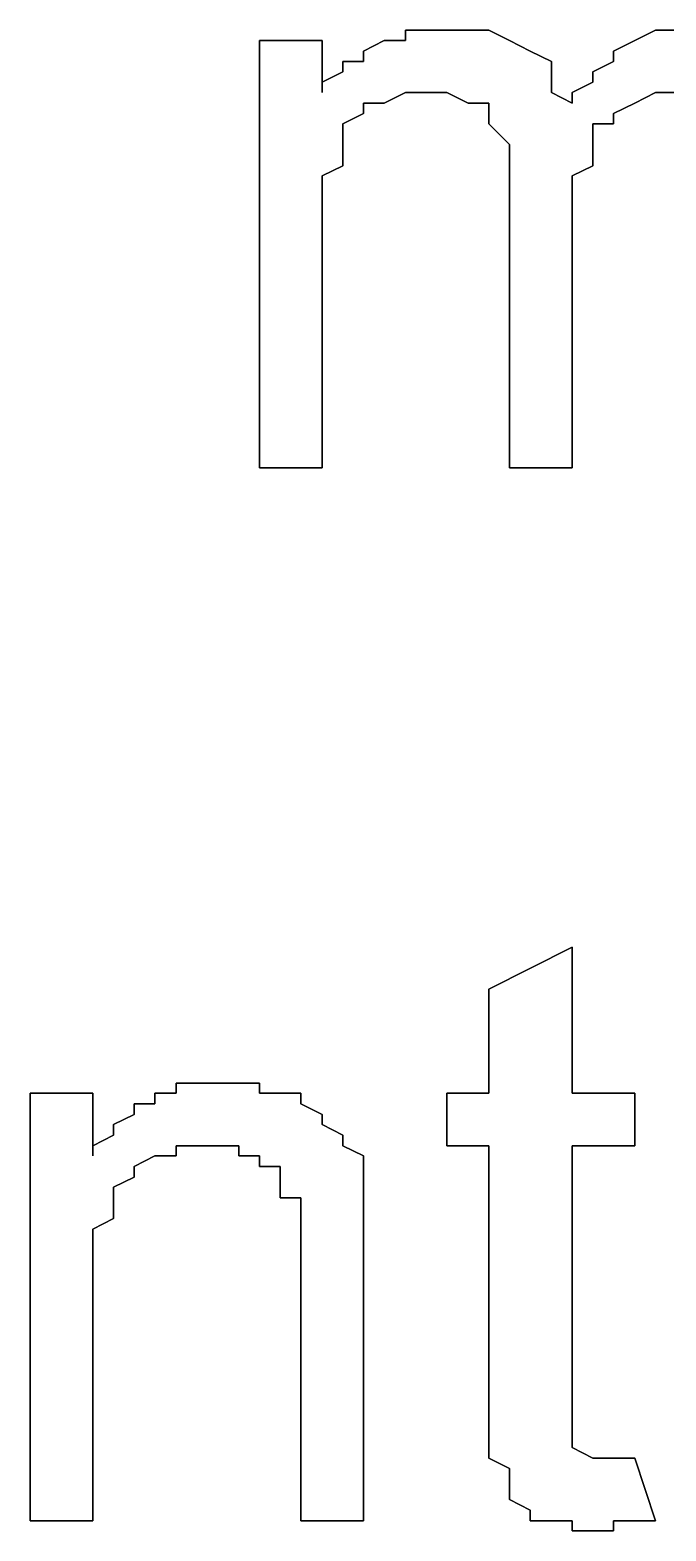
# Model space of a CAD drawing. Header units: metres. Extents: x 2.9 to 42.8, y 1.7 to 28.7.
# Drawn here: x 37.3345 to 37.4421, y 27.1304 to 27.3844 of the extents above; entities that cross this region are included whole.
import ezdxf

# ---------------------------------------------------------------- set-up
doc = ezdxf.new("R2010")
doc.units = ezdxf.units.M
doc.layers.add('GRIS', color=8, linetype='Continuous')

msp = doc.modelspace()

# ---------------------------------------------------------------- linework, layer by layer
at = {"layer": 'GRIS', "lineweight": -3}
for points in [[(37.4015, 27.3844), (37.398, 27.3844), (37.4015, 27.3844)], [(37.398, 27.3844), (37.398, 27.3826), (37.398, 27.3844)], [(37.405, 27.3844), (37.4015, 27.3844), (37.405, 27.3844)], [(37.4086, 27.3844), (37.405, 27.3844), (37.4086, 27.3844)], [(37.4121, 27.3844), (37.4086, 27.3844), (37.4121, 27.3844)], [(37.4156, 27.3826), (37.4121, 27.3844), (37.4156, 27.3826)], [(37.4403, 27.3844), (37.4368, 27.3826), (37.4403, 27.3844)], [(37.4438, 27.3844), (37.4403, 27.3844), (37.4438, 27.3844)], [(37.3839, 27.3826), (37.3733, 27.3826), (37.3839, 27.3826)], [(37.3733, 27.3826), (37.3733, 27.3103), (37.3733, 27.3826)], [(37.3839, 27.3738), (37.3839, 27.3826), (37.3839, 27.3738)], [(37.3944, 27.3826), (37.3909, 27.3808), (37.3944, 27.3826)], [(37.398, 27.3826), (37.3944, 27.3826), (37.398, 27.3826)], [(37.4191, 27.3808), (37.4156, 27.3826), (37.4191, 27.3808)], [(37.4368, 27.3826), (37.4332, 27.3808), (37.4368, 27.3826)], [(37.3909, 27.3791), (37.3874, 27.3791), (37.3909, 27.3791)], [(37.3874, 27.3791), (37.3874, 27.3773), (37.3874, 27.3791)], [(37.3909, 27.3808), (37.3909, 27.3791), (37.3909, 27.3808)], [(37.4227, 27.3791), (37.4191, 27.3808), (37.4227, 27.3791)], [(37.4227, 27.3773), (37.4227, 27.3791), (37.4227, 27.3773)], [(37.4332, 27.3791), (37.4297, 27.3773), (37.4332, 27.3791)], [(37.4332, 27.3808), (37.4332, 27.3791), (37.4332, 27.3808)], [(37.3874, 27.3773), (37.3839, 27.3756), (37.3874, 27.3773)], [(37.4227, 27.3738), (37.4227, 27.3773), (37.4227, 27.3738)], [(37.4297, 27.3773), (37.4297, 27.3756), (37.4297, 27.3773)], [(37.3839, 27.3756), (37.3839, 27.3738), (37.3839, 27.3756)], [(37.3944, 27.372), (37.398, 27.3738), (37.3944, 27.372)], [(37.398, 27.3738), (37.4015, 27.3738), (37.398, 27.3738)], [(37.4015, 27.3738), (37.405, 27.3738), (37.4015, 27.3738)], [(37.405, 27.3738), (37.4086, 27.372), (37.405, 27.3738)], [(37.4262, 27.372), (37.4227, 27.3738), (37.4262, 27.372)], [(37.4297, 27.3756), (37.4262, 27.3738), (37.4297, 27.3756)], [(37.4262, 27.3738), (37.4262, 27.372), (37.4262, 27.3738)], [(37.4368, 27.372), (37.4403, 27.3738), (37.4368, 27.372)], [(37.4403, 27.3738), (37.4438, 27.3738), (37.4403, 27.3738)], [(37.3909, 27.3703), (37.3909, 27.372), (37.3909, 27.3703)], [(37.3909, 27.372), (37.3944, 27.372), (37.3909, 27.372)], [(37.4086, 27.372), (37.4121, 27.372), (37.4086, 27.372)], [(37.4121, 27.372), (37.4121, 27.3703), (37.4121, 27.372)], [(37.4332, 27.3703), (37.4368, 27.372), (37.4332, 27.3703)], [(37.3874, 27.3685), (37.3909, 27.3703), (37.3874, 27.3685)], [(37.3874, 27.3667), (37.3874, 27.3685), (37.3874, 27.3667)], [(37.4121, 27.3703), (37.4121, 27.3685), (37.4121, 27.3703)], [(37.4121, 27.3685), (37.4156, 27.365), (37.4121, 27.3685)], [(37.4297, 27.3667), (37.4297, 27.3685), (37.4297, 27.3667)], [(37.4297, 27.3685), (37.4332, 27.3685), (37.4297, 27.3685)], [(37.4332, 27.3685), (37.4332, 27.3703), (37.4332, 27.3685)], [(37.3874, 27.365), (37.3874, 27.3667), (37.3874, 27.365)], [(37.4297, 27.3632), (37.4297, 27.3667), (37.4297, 27.3632)], [(37.3874, 27.3632), (37.3874, 27.365), (37.3874, 27.3632)], [(37.4156, 27.365), (37.4156, 27.3632), (37.4156, 27.365)], [(37.3839, 27.3597), (37.3874, 27.3614), (37.3839, 27.3597)], [(37.3874, 27.3614), (37.3874, 27.3632), (37.3874, 27.3614)], [(37.4156, 27.3632), (37.4156, 27.3614), (37.4156, 27.3632)], [(37.4156, 27.3614), (37.4156, 27.3579), (37.4156, 27.3614)], [(37.4262, 27.3597), (37.4297, 27.3614), (37.4262, 27.3597)], [(37.4297, 27.3614), (37.4297, 27.3632), (37.4297, 27.3614)], [(37.3839, 27.3579), (37.3839, 27.3597), (37.3839, 27.3579)], [(37.4262, 27.3562), (37.4262, 27.3597), (37.4262, 27.3562)], [(37.3839, 27.3544), (37.3839, 27.3579), (37.3839, 27.3544)], [(37.4156, 27.3579), (37.4156, 27.3103), (37.4156, 27.3579)], [(37.4262, 27.3544), (37.4262, 27.3562), (37.4262, 27.3544)], [(37.3839, 27.3526), (37.3839, 27.3544), (37.3839, 27.3526)], [(37.4262, 27.3526), (37.4262, 27.3544), (37.4262, 27.3526)], [(37.3839, 27.3491), (37.3839, 27.3526), (37.3839, 27.3491)], [(37.4262, 27.3103), (37.4262, 27.3526), (37.4262, 27.3103)], [(37.3839, 27.3103), (37.3839, 27.3491), (37.3839, 27.3103)], [(37.3733, 27.3103), (37.3839, 27.3103), (37.3733, 27.3103)], [(37.4156, 27.3103), (37.4262, 27.3103), (37.4156, 27.3103)], [(37.4262, 27.2292), (37.4121, 27.2221), (37.4262, 27.2292)], [(37.4262, 27.2045), (37.4262, 27.2292), (37.4262, 27.2045)], [(37.4121, 27.2221), (37.4121, 27.2045), (37.4121, 27.2221)], [(37.3627, 27.2062), (37.3592, 27.2062), (37.3627, 27.2062)], [(37.3592, 27.2062), (37.3592, 27.2045), (37.3592, 27.2062)], [(37.3662, 27.2062), (37.3627, 27.2062), (37.3662, 27.2062)], [(37.3698, 27.2062), (37.3662, 27.2062), (37.3698, 27.2062)], [(37.3733, 27.2062), (37.3698, 27.2062), (37.3733, 27.2062)], [(37.3733, 27.2045), (37.3733, 27.2062), (37.3733, 27.2045)], [(37.3451, 27.2045), (37.3345, 27.2045), (37.3451, 27.2045)], [(37.3345, 27.2045), (37.3345, 27.1321), (37.3345, 27.2045)], [(37.3451, 27.1939), (37.3451, 27.2045), (37.3451, 27.1939)], [(37.3592, 27.2045), (37.3556, 27.2045), (37.3592, 27.2045)], [(37.3556, 27.2045), (37.3556, 27.2027), (37.3556, 27.2045)], [(37.3768, 27.2045), (37.3733, 27.2045), (37.3768, 27.2045)], [(37.3803, 27.2045), (37.3768, 27.2045), (37.3803, 27.2045)], [(37.3803, 27.2027), (37.3803, 27.2045), (37.3803, 27.2027)], [(37.4121, 27.2045), (37.405, 27.2045), (37.4121, 27.2045)], [(37.405, 27.2045), (37.405, 27.1956), (37.405, 27.2045)], [(37.4368, 27.2045), (37.4262, 27.2045), (37.4368, 27.2045)], [(37.4368, 27.1956), (37.4368, 27.2045), (37.4368, 27.1956)], [(37.3521, 27.2009), (37.3486, 27.1992), (37.3521, 27.2009)], [(37.3556, 27.2027), (37.3521, 27.2027), (37.3556, 27.2027)], [(37.3521, 27.2027), (37.3521, 27.2009), (37.3521, 27.2027)], [(37.3839, 27.2009), (37.3803, 27.2027), (37.3839, 27.2009)], [(37.3839, 27.1992), (37.3839, 27.2009), (37.3839, 27.1992)], [(37.3486, 27.1992), (37.3486, 27.1974), (37.3486, 27.1992)], [(37.3874, 27.1974), (37.3839, 27.1992), (37.3874, 27.1974)], [(37.3486, 27.1974), (37.3451, 27.1956), (37.3486, 27.1974)], [(37.3874, 27.1956), (37.3874, 27.1974), (37.3874, 27.1956)], [(37.3451, 27.1956), (37.3451, 27.1939), (37.3451, 27.1956)], [(37.3521, 27.1921), (37.3556, 27.1939), (37.3521, 27.1921)], [(37.3556, 27.1939), (37.3592, 27.1939), (37.3556, 27.1939)], [(37.3592, 27.1939), (37.3592, 27.1956), (37.3592, 27.1939)], [(37.3592, 27.1956), (37.3627, 27.1956), (37.3592, 27.1956)], [(37.3627, 27.1956), (37.3662, 27.1956), (37.3627, 27.1956)], [(37.3662, 27.1956), (37.3698, 27.1956), (37.3662, 27.1956)], [(37.3698, 27.1956), (37.3698, 27.1939), (37.3698, 27.1956)], [(37.3698, 27.1939), (37.3733, 27.1939), (37.3698, 27.1939)], [(37.3733, 27.1939), (37.3733, 27.1921), (37.3733, 27.1939)], [(37.3909, 27.1939), (37.3874, 27.1956), (37.3909, 27.1939)], [(37.3909, 27.1921), (37.3909, 27.1939), (37.3909, 27.1921)], [(37.405, 27.1956), (37.4121, 27.1956), (37.405, 27.1956)], [(37.4121, 27.1956), (37.4121, 27.1533), (37.4121, 27.1956)], [(37.4262, 27.1533), (37.4262, 27.1956), (37.4262, 27.1533)], [(37.4262, 27.1956), (37.4368, 27.1956), (37.4262, 27.1956)], [(37.3521, 27.1903), (37.3521, 27.1921), (37.3521, 27.1903)], [(37.3733, 27.1921), (37.3768, 27.1921), (37.3733, 27.1921)], [(37.3768, 27.1921), (37.3768, 27.1886), (37.3768, 27.1921)], [(37.3909, 27.1886), (37.3909, 27.1921), (37.3909, 27.1886)], [(37.3486, 27.1886), (37.3521, 27.1903), (37.3486, 27.1886)], [(37.3486, 27.1868), (37.3486, 27.1886), (37.3486, 27.1868)], [(37.3768, 27.1886), (37.3768, 27.1868), (37.3768, 27.1886)], [(37.3909, 27.1868), (37.3909, 27.1886), (37.3909, 27.1868)], [(37.3486, 27.1833), (37.3486, 27.1868), (37.3486, 27.1833)], [(37.3768, 27.1868), (37.3803, 27.1868), (37.3768, 27.1868)], [(37.3803, 27.1868), (37.3803, 27.1833), (37.3803, 27.1868)], [(37.3909, 27.1851), (37.3909, 27.1868), (37.3909, 27.1851)], [(37.3451, 27.1815), (37.3486, 27.1833), (37.3451, 27.1815)], [(37.3803, 27.1833), (37.3803, 27.1815), (37.3803, 27.1833)], [(37.3909, 27.1833), (37.3909, 27.1851), (37.3909, 27.1833)], [(37.3909, 27.1798), (37.3909, 27.1833), (37.3909, 27.1798)], [(37.3451, 27.1798), (37.3451, 27.1815), (37.3451, 27.1798)], [(37.3803, 27.1815), (37.3803, 27.1798), (37.3803, 27.1815)], [(37.3451, 27.1762), (37.3451, 27.1798), (37.3451, 27.1762)], [(37.3803, 27.1798), (37.3803, 27.1762), (37.3803, 27.1798)], [(37.3909, 27.1762), (37.3909, 27.1798), (37.3909, 27.1762)], [(37.3451, 27.1727), (37.3451, 27.1762), (37.3451, 27.1727)], [(37.3803, 27.1762), (37.3803, 27.1321), (37.3803, 27.1762)], [(37.3909, 27.1321), (37.3909, 27.1762), (37.3909, 27.1321)], [(37.3451, 27.1709), (37.3451, 27.1727), (37.3451, 27.1709)], [(37.3451, 27.1321), (37.3451, 27.1709), (37.3451, 27.1321)], [(37.4121, 27.1533), (37.4121, 27.1498), (37.4121, 27.1533)], [(37.4262, 27.1498), (37.4262, 27.1533), (37.4262, 27.1498)], [(37.4121, 27.1498), (37.4121, 27.1462), (37.4121, 27.1498)], [(37.4262, 27.1462), (37.4262, 27.1498), (37.4262, 27.1462)], [(37.4121, 27.1462), (37.4121, 27.1445), (37.4121, 27.1462)], [(37.4262, 27.1445), (37.4262, 27.1462), (37.4262, 27.1445)], [(37.4121, 27.1445), (37.4121, 27.1427), (37.4121, 27.1445)], [(37.4121, 27.1427), (37.4156, 27.141), (37.4121, 27.1427)], [(37.4297, 27.1427), (37.4262, 27.1445), (37.4297, 27.1427)], [(37.4332, 27.1427), (37.4297, 27.1427), (37.4332, 27.1427)], [(37.4368, 27.1427), (37.4332, 27.1427), (37.4368, 27.1427)], [(37.4403, 27.1321), (37.4368, 27.1427), (37.4403, 27.1321)], [(37.4156, 27.141), (37.4156, 27.1392), (37.4156, 27.141)], [(37.4156, 27.1392), (37.4156, 27.1357), (37.4156, 27.1392)], [(37.4156, 27.1357), (37.4191, 27.1339), (37.4156, 27.1357)], [(37.4191, 27.1339), (37.4191, 27.1321), (37.4191, 27.1339)], [(37.3345, 27.1321), (37.3451, 27.1321), (37.3345, 27.1321)], [(37.3803, 27.1321), (37.3909, 27.1321), (37.3803, 27.1321)], [(37.4191, 27.1321), (37.4227, 27.1321), (37.4191, 27.1321)], [(37.4227, 27.1321), (37.4262, 27.1321), (37.4227, 27.1321)], [(37.4262, 27.1321), (37.4262, 27.1304), (37.4262, 27.1321)], [(37.4262, 27.1304), (37.4297, 27.1304), (37.4262, 27.1304)], [(37.4297, 27.1304), (37.4332, 27.1304), (37.4297, 27.1304)], [(37.4332, 27.1304), (37.4332, 27.1321), (37.4332, 27.1304)], [(37.4332, 27.1321), (37.4368, 27.1321), (37.4332, 27.1321)], [(37.4368, 27.1321), (37.4403, 27.1321), (37.4368, 27.1321)]]:
    msp.add_lwpolyline(points, dxfattribs=at)

doc.saveas('drawing.dxf')
